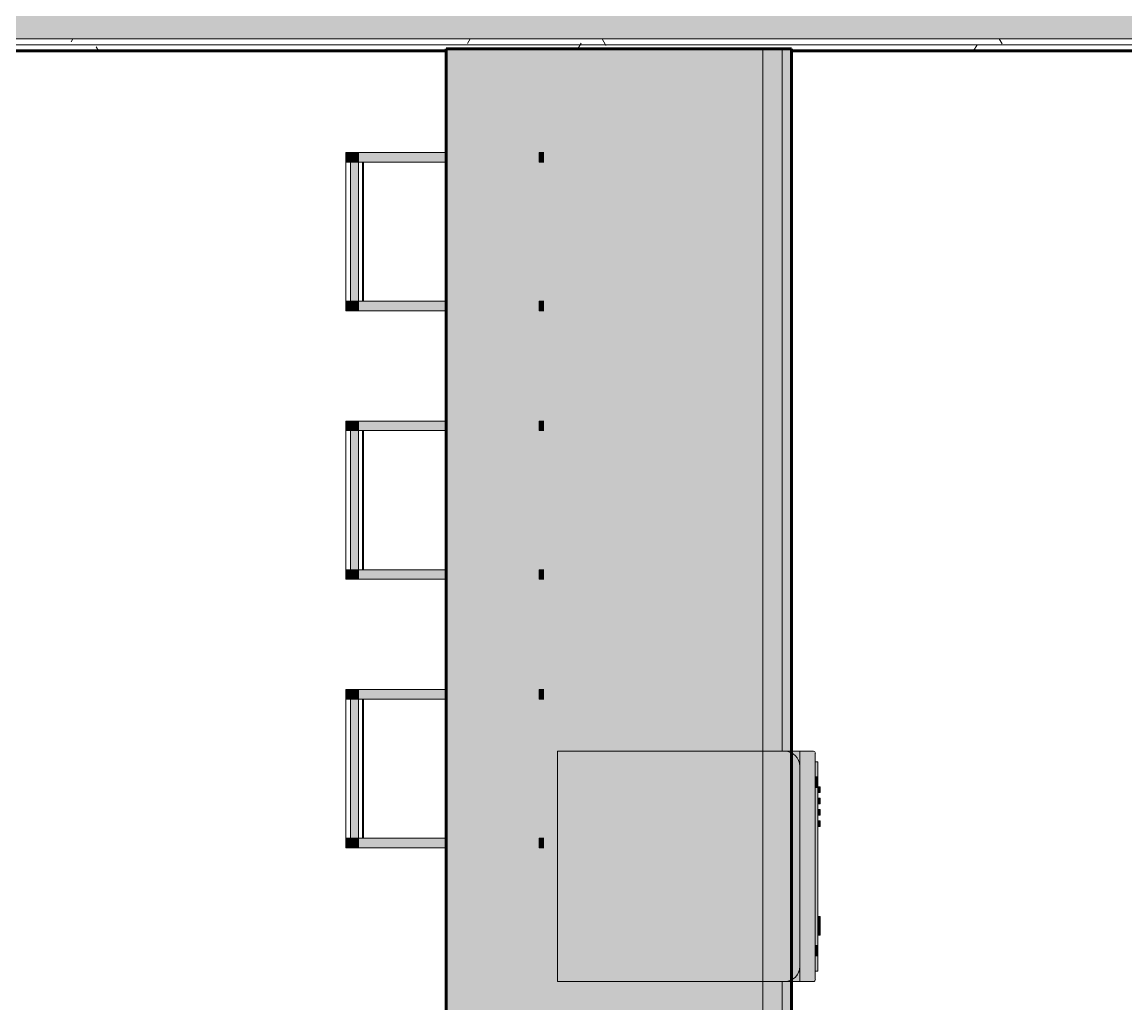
# Model space of a CAD drawing. Header units: inches. Extents: x -4061 to -1937, y 10959 to 12323.
# Drawn here: x -3636.2 to -3521.1, y 11023.2 to 11126.2 of the extents above; entities that cross this region are included whole.
import ezdxf

# ---------------------------------------------------------------- set-up
doc = ezdxf.new("R2010")
doc.units = ezdxf.units.IN
doc.header["$MEASUREMENT"] = 0
for name, color, linetype, lineweight in [('0-1', 7, 'Continuous', 5), ('0-2', 10, 'Continuous', 18), ('A-WALL', 113, 'Continuous', 18), ('A-WALL-PATT-6', 111, 'Continuous', 9), ('I-FURN-1', 71, 'Continuous', 9), ('I-FURN-2', 7, 'Continuous', 9), ('I-WALL-2', 2, 'Continuous', 60), ('Q-CASE-1', 53, 'Continuous', 9), ('Q-CASE-2', 250, 'Continuous', 60), ('Q-CASE-3', 7, 'Continuous', 9), ('Q-SPCQ-1', 7, 'Continuous', 9), ('Q-SPCQ-2', 55, 'Continuous', 9)]:
    doc.layers.add(name, color=color, linetype=linetype, lineweight=lineweight)
pattern_1 = [(0, (0, 0), (20.48, 5.12), [0.845, -14.515, 0.845, -14.515, -81.92]), (0, (0, 0), (20.48, 5.12), [-30.72, 0.845, -29.875, 0.845, -14.515, -35.84]), (0, (0, 0), (20.48, 5.12), [-76.8, 0.845, -9.395, 0.845, -24.755]), (120, (7.68, 2.56), (-14.67405, 15.1762003), [0.845, -14.515, 0.845, -14.515, -81.92]), (120, (7.68, 2.56), (-14.67405, 15.1762003), [-30.72, 0.845, -29.875, 0.845, -14.515, -35.84]), (120, (7.68, 2.56), (-14.67405, 15.1762003), [-76.8, 0.845, -9.395, 0.845, -24.755]), (240, (10.24, 12.8), (-5.80595, -20.2962003), [0.845, -14.515, 0.845, -14.515, -81.92]), (240, (10.24, 12.8), (-5.80595, -20.2962003), [-30.72, 0.845, -29.875, 0.845, -14.515, -35.84]), (240, (10.24, 12.8), (-5.80595, -20.2962003), [-76.8, 0.845, -9.395, 0.845, -24.755])]

# ---------------------------------------------------------------- blocks, each defined once
blk = doc.blocks.new('Dishwasher_15404 - 34_ counter-547918-ENLARGED RCP - 1ST FLOOR PLAN - EAST')
at = {"layer": 'Q-SPCQ-2'}
for points in [[(21.39, 0), (23.68, 0), (24.08, 0.05), (24.46, 0.21), (24.83, 0.52), (25.04, 0.79), (25.2, 1.17), (25.25, 1.74), (25.25, 22.43), (25.17, 22.9), (24.98, 23.29), (24.74, 23.58), (24.46, 23.79), (24.08, 23.95), (23.68, 24), (21.39, 24), (21.39, 2.31)], [(25.25, 0), (26.73, 0.01), (26.82, 0.06), (26.87, 0.2), (26.85, 23.86), (26.82, 23.94), (26.68, 24), (25.25, 24), (25.25, 0.42)], [(27.12, 21.39), (27.12, 22.91), (26.87, 22.91), (26.87, 21.39)], [(26.87, 20.19), (27.12, 20.19), (27.12, 21.39), (26.87, 21.39), (26.87, 20.22)], [(27.12, 3.81), (27.12, 20.19), (26.87, 20.19), (26.87, 3.81)], [(27.37, 19.69), (27.37, 20.28), (27.12, 20.28), (27.12, 19.69)], [(27.37, 18.51), (27.37, 19.1), (27.12, 19.1), (27.12, 18.51)], [(27.37, 17.33), (27.37, 17.92), (27.12, 17.92), (27.12, 17.33)], [(27.37, 16.15), (27.37, 16.74), (27.12, 16.74), (27.12, 16.15)], [(27.37, 5.81), (27.37, 6.79), (27.12, 6.79), (27.12, 5.81)], [(27.12, 4.82), (27.37, 4.82), (27.37, 5.81), (27.12, 5.81), (27.12, 4.86)], [(26.87, 2.61), (27.12, 2.61), (27.12, 3.81), (26.87, 3.81), (26.87, 2.63)], [(26.87, 1.09), (27.12, 1.09), (27.12, 2.61), (26.87, 2.61), (26.87, 1.74)]]:
    blk.add_hatch(color=256, dxfattribs=at).paths.add_polyline_path(points, flags=0)
h = blk.add_hatch(color=256, dxfattribs=at)
h.paths.add_polyline_path([(24.74, 0), (25.25, 0), (25.25, 1.57), (25.2, 1.17), (24.96, 0.67), (24.74, 0.42), (24.46, 0.21), (24.08, 0.05), (23.68, 0), (24.57, 0)], flags=0)
h.paths.add_polyline_path([(25.25, 22.43), (25.25, 24), (23.68, 24), (24.08, 23.95), (24.46, 23.79), (24.83, 23.48), (25.04, 23.21), (25.22, 22.75)], flags=0)
h = blk.add_hatch(color=256, dxfattribs=at)
h.paths.add_polyline_path([(25.07, 0.85), (25.12, 0.95), (25.08, 0.9)], flags=0)
h.paths.add_polyline_path([(25.2, 1.2), (25.22, 1.25), (25.2, 1.23)], flags=0)
h.paths.add_polyline_path([(25, 23.26), (24.96, 23.33), (24.98, 23.29)], flags=0)
at = {"layer": 'Q-SPCQ-1'}
for p, q in [((0, 24), (23.68, 24)), ((0, 0), (0, 24)), ((23.68, 24), (25.25, 24)), ((25.25, 24), (26.68, 24)), ((25.25, 24), (25.25, 22.43)), ((26.87, 23.8), (26.87, 0.2)), ((25.25, 22.43), (25.25, 1.57)), ((26.87, 22.91), (27.12, 22.91)), ((27.12, 21.39), (27.12, 22.91)), ((27.12, 20.19), (27.12, 21.39)), ((27.12, 20.28), (27.37, 20.28)), ((27.12, 3.81), (27.12, 20.19)), ((27.12, 19.69), (27.37, 19.69)), ((27.37, 19.69), (27.37, 20.28)), ((27.12, 19.1), (27.37, 19.1)), ((27.12, 18.51), (27.37, 18.51)), ((27.37, 18.51), (27.37, 19.1)), ((27.12, 17.92), (27.37, 17.92)), ((27.12, 17.33), (27.37, 17.33)), ((27.37, 17.33), (27.37, 17.92)), ((27.12, 16.74), (27.37, 16.74)), ((27.12, 16.15), (27.37, 16.15)), ((27.37, 16.15), (27.37, 16.74)), ((27.37, 6.79), (27.12, 6.79)), ((27.37, 5.81), (27.37, 6.79)), ((27.37, 4.82), (27.37, 5.81)), ((27.12, 4.82), (27.37, 4.82)), ((27.12, 2.61), (27.12, 3.81)), ((27.12, 1.09), (27.12, 2.61)), ((25.25, 1.57), (25.25, 0)), ((23.68, 0), (0, 0)), ((26.87, 1.09), (27.12, 1.09)), ((25.25, 0), (23.68, 0)), ((26.68, 0), (25.25, 0))]:
    blk.add_line(p, q, dxfattribs=at)
for centre, radius, start, end in [((23.68, 22.43), 1.57, 360, 90), ((23.68, 22.43), 1.57, 32.077, 42.3359), ((23.68, 22.43), 1.57, 17.8182, 27.5266), ((26.68, 23.8), 0.197, 360, 90), ((23.68, 22.43), 1.57, 360, 13.6425), ((23.68, 1.57), 1.57, 270, 360), ((23.68, 1.57), 1.57, 346.3575, 360), ((23.68, 1.57), 1.57, 317.6641, 327.923), ((23.68, 1.57), 1.57, 332.4734, 342.1818), ((26.68, 0.2), 0.197, 270, 360), ((26.68, 0.2), 0.197, 285, 345)]:
    blk.add_arc(centre, radius, start, end, dxfattribs=at)
blk = doc.blocks.new('Bar_Stool_6722_1_ - Bar_Stool_6722_1_-1229311-ENLARGED RCP - 1ST FLOOR PLAN - EAST')
at = {"layer": 'I-FURN-1'}
for points in [[(1, 20.63), (0, 20.63), (0, 20.14), (1, 20.14)], [(16.5, 20.63), (15.5, 20.63), (15.5, 20.14), (16.5, 20.14)], [(1, 1.83), (1, 10.45), (0, 10.45), (0, 1.3), (1, 1.3)], [(16.5, 1.83), (16.5, 10.45), (15.5, 10.45), (15.5, 1.3), (16.5, 1.3)], [(1, 0.75), (1, 1.3), (0, 1.3), (0, 0.75)], [(15.5, 1.3), (1, 1.3), (1, 0.46), (15.5, 0.46), (15.5, 1.3)], [(16.5, 1.3), (15.5, 1.3), (15.5, 0.75), (16.5, 0.75), (16.5, 0.94)], [(1, 0.75), (0, 0.75), (0, 0), (1, 0), (1, 0.46)], [(16.5, 0.75), (15.5, 0.75), (15.5, 0), (16.5, 0)]]:
    blk.add_hatch(color=256, dxfattribs=at).paths.add_polyline_path(points, flags=0)
at = {"layer": 'I-FURN-2'}
for p, q in [((0, 20.63), (0, 20.14)), ((0, 20.14), (1, 20.14)), ((1, 20.14), (1, 20.63)), ((15.5, 20.63), (15.5, 20.14)), ((15.5, 20.14), (16.5, 20.14)), ((16.5, 20.14), (16.5, 20.63)), ((0, 10.45), (0, 1.3)), ((1, 1.3), (1, 10.45)), ((15.5, 10.45), (15.5, 1.3)), ((16.5, 1.3), (16.5, 10.45)), ((0, 1.3), (1, 1.3)), ((0, 1.3), (0, 0.75)), ((1, 1.83), (15.5, 1.83)), ((1, 1.73), (15.5, 1.73)), ((15.5, 1.3), (1, 1.3)), ((1, 0.75), (1, 1.3)), ((15.5, 1.3), (16.5, 1.3)), ((15.5, 1.3), (15.5, 0.75)), ((16.5, 0.75), (16.5, 1.3)), ((0, 0.75), (0, 0)), ((0, 0.75), (1, 0.75)), ((1, 0), (1, 0.75)), ((1, 0.46), (15.5, 0.46)), ((15.5, 0.75), (15.5, 0)), ((15.5, 0.75), (16.5, 0.75)), ((16.5, 0), (15.5, 0)), ((16.5, 0), (16.5, 0.75)), ((1, 0), (0, 0)), ((1, 0), (15.5, 0))]:
    blk.add_line(p, q, dxfattribs=at)
blk = doc.blocks.new('OD_CW_Base Cabinet - OD_CW_Base Cabinet-2132515-ENLARGED RCP - 1ST FLOOR PLAN - EAST')
at = {"layer": 'Q-CASE-1'}
h = blk.add_hatch(color=256, dxfattribs=at)
h.paths.add_polyline_path([(10.33, 13.81), (10.33, -9), (110.52, -9), (110.52, 24), (10.33, 24), (10.33, 14.31)], flags=0)
h.paths.add_polyline_path([(27.22, 14.31), (27.22, 14.31), (28.22, 14.31), (28.22, 13.81), (27.22, 13.81)], flags=0)
h.paths.add_polyline_path([(42.72, 13.81), (42.72, 14.31), (43.72, 14.31), (43.72, 13.81)], flags=0)
h.paths.add_polyline_path([(55.22, 14.31), (55.22, 14.31), (56.22, 14.31), (56.22, 13.81), (55.22, 13.81)], flags=0)
h.paths.add_polyline_path([(70.72, 13.81), (70.72, 14.31), (71.72, 14.31), (71.72, 13.81)], flags=0)
h.paths.add_polyline_path([(83.22, 14.31), (84.22, 14.31), (84.22, 13.81), (83.22, 13.81), (83.22, 14.31)], flags=0)
h.paths.add_polyline_path([(98.72, 13.81), (98.72, 14.31), (99.72, 14.31), (99.72, 13.81)], flags=0)
h = blk.add_hatch(color=256, dxfattribs=at)
h.paths.add_polyline_path([(10.33, -9), (10.33, -11), (13.29, -11), (13.29, -9)], flags=0)
h.paths.add_polyline_path([(37.29, -10.77), (37.29, -11), (110.52, -11), (110.52, -9), (37.29, -9)], flags=0)
h = blk.add_hatch(color=256, dxfattribs=at)
h.paths.add_polyline_path([(10.33, -12), (13.29, -12), (13.29, -11), (10.33, -11), (10.33, -11.28)], flags=0)
h.paths.add_polyline_path([(37.29, -11.95), (37.29, -12), (110.52, -12), (110.52, -11), (37.29, -11), (37.29, -11.56)], flags=0)
at = {"layer": 'Q-CASE-2'}
for p, q in [((110.52, 24), (10.33, 24)), ((110.52, -12), (110.52, 24)), ((10.33, -12), (110.52, -12))]:
    blk.add_line(p, q, dxfattribs=at)
at = {"layer": 'Q-CASE-3'}
for p, q in [((10.33, 24), (110.52, 24)), ((110.52, -9), (110.52, 24)), ((10.33, -9), (110.52, -9)), ((110.52, -11), (110.52, -9)), ((10.33, -11), (13.29, -11)), ((10.33, -11), (13.29, -11)), ((37.29, -11), (110.52, -11)), ((37.29, -11), (110.52, -11)), ((110.52, -12), (110.52, -11)), ((10.33, -12), (13.29, -12)), ((37.29, -12), (110.52, -12))]:
    blk.add_line(p, q, dxfattribs=at)
blk = doc.blocks.new('CTR - 1st Phase - Unit Layouts_rvt-1-ENLARGED RCP - 1ST FLOOR PLAN - EAST')
at = {"layer": '0-2'}
for name, p, rotation in [('OD_CW_Base Cabinet - OD_CW_Base Cabinet-2132515-ENLARGED RCP - 1ST FLOOR PLAN - EAST', (-3567.97, 11012.88), 89.9999999999995), ('Bar_Stool_6722_1_ - Bar_Stool_6722_1_-1229311-ENLARGED RCP - 1ST FLOOR PLAN - EAST', (-3602.42, 11112.6), 269.9999999999897), ('Bar_Stool_6722_1_ - Bar_Stool_6722_1_-1229311-ENLARGED RCP - 1ST FLOOR PLAN - EAST', (-3602.42, 11084.6), 269.9999999999897), ('Bar_Stool_6722_1_ - Bar_Stool_6722_1_-1229311-ENLARGED RCP - 1ST FLOOR PLAN - EAST', (-3602.42, 11056.6), 269.9999999999897)]:
    blk.add_blockref(name, p, dxfattribs=dict(at, rotation=rotation))
blk.add_blockref('Dishwasher_15404 - 34_ counter-547918-ENLARGED RCP - 1ST FLOOR PLAN - EAST', (-3580.37, 11026.17), dxfattribs=at)

msp = doc.modelspace()

# ---------------------------------------------------------------- hatches: boundary and pattern name
at = {"layer": 'A-WALL-PATT-6'}
h = msp.add_hatch(dxfattribs=at)
h.set_pattern_fill('FP_17', color=256, style=0, pattern_type=2)
h.set_pattern_definition([(161.57, (0.32, 0.32), (-2.560496185, -0.000537386), [0, -18.214, 2.022, 0]), (18.43, (-0.32, 0.32), (-2.560496185, 0.000537386), [0, -18.214, 2.022, 0]), (108.43, (0.32, 0.32), (1.27922091, -6.400876726), [6.07, -14.166]), (71.57, (-0.32, 0.32), (1.27922091, 6.400876726), [6.07, -14.166])])
h.paths.add_polyline_path([(-3495.13, 11124.44), (-3482.72, 11124.44), (-3482.72, 11127.94), (-3822.72, 11127.94), (-3822.72, 11124.44), (-3503.56, 11124.44)], flags=0)
h = msp.add_hatch(dxfattribs=at)
h.set_pattern_fill('FP_1', color=256, style=0, pattern_type=2)
h.set_pattern_definition(pattern_1)
h.paths.add_polyline_path([(-3634.57, 11123.81), (-3483.35, 11123.81), (-3483.35, 11124.44), (-3822.72, 11124.44), (-3822.72, 11123.81), (-3638.07, 11123.81)], flags=0)
h = msp.add_hatch(dxfattribs=at)
h.set_pattern_fill('FP_1', color=256, style=0, pattern_type=2)
h.set_pattern_definition(pattern_1)
h.paths.add_polyline_path([(-3641.52, 11123.19), (-3591.97, 11123.19), (-3591.97, 11123.4), (-3555.97, 11123.4), (-3555.97, 11123.19), (-3507.97, 11123.19), (-3507.97, 11123.29), (-3483.97, 11123.29), (-3483.97, 11123.81), (-3822.72, 11123.81), (-3822.72, 11123.19), (-3656.85, 11123.19)], flags=0)

# ---------------------------------------------------------------- linework, layer by layer
at = {"layer": 'A-WALL'}
for p, q in [((-3822.72, 11124.44), (-3482.72, 11124.44)), ((-3822.72, 11123.81), (-3483.35, 11123.81))]:
    msp.add_line(p, q, dxfattribs=at)
at = {"layer": 'I-WALL-2'}
for p, q in [((-3591.97, 11123.19), (-3822.72, 11123.19)), ((-3507.97, 11123.19), (-3555.97, 11123.19))]:
    msp.add_line(p, q, dxfattribs=at)

# ---------------------------------------------------------------- block references
at = {"layer": '0-1'}
msp.add_blockref('CTR - 1st Phase - Unit Layouts_rvt-1-ENLARGED RCP - 1ST FLOOR PLAN - EAST', (0, 0), dxfattribs=at)

doc.saveas('drawing.dxf')
